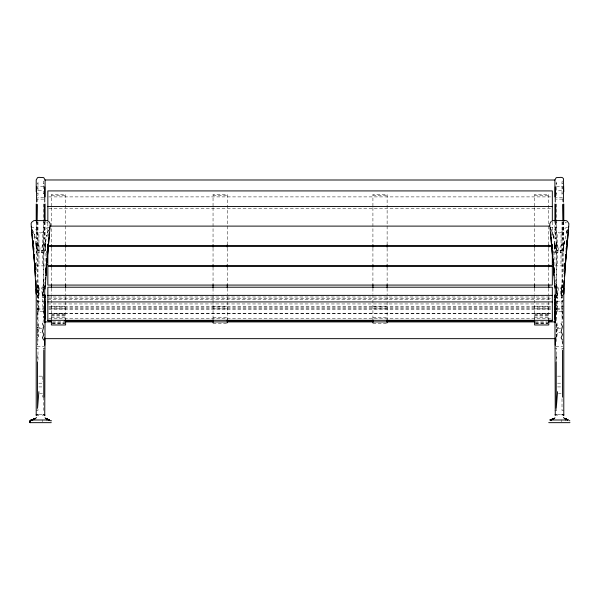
<?xml version="1.0" encoding="UTF-8"?>
<svg xmlns="http://www.w3.org/2000/svg" width="600" height="600" viewBox="0 0 600 600"><rect width="100%" height="100%" fill="white"/><g stroke="black" fill="none" stroke-linecap="round" stroke-linejoin="round"><path stroke-width="0.45" stroke-dasharray="3 2.25" d="M36.99 221.647L36.99 239.055L36.72 222.36M42.428 292.905L42.428 296.168L41.588 287.603M555.69 221.647L555.69 239.055L555.412 222.36M561.12 292.905L561.12 296.168L560.287 287.603M38.475 287.55L38.085 285.615L37.935 296.228L38.085 285.615L37.523 283.095M557.175 287.55L556.778 285.615L556.627 296.228L556.778 285.615L555.293 278.888M42.277 263.745L42.383 232.53L46.688 228L49.387 227.153M560.97 263.745L561.075 232.53L565.38 228L568.08 227.153M38.52 292.928L38.483 296.183L38.085 285.615L38.04 292.89M557.213 292.928L557.175 296.183L556.778 285.615L556.74 292.89M41.685 251.843L41.67 252.525L41.258 247.733M560.377 251.843L560.362 252.525L559.95 247.733M36.21 249.12L36.263 244.163L36.263 248.355L35.888 242.542L36.293 248.993L36.21 244.83L33.203 230.978M554.903 249.12L554.955 244.163L554.955 248.355L554.588 242.542L554.985 248.993L554.903 244.83L553.17 235.365L553.658 237.728L551.303 229.575M44.67 245.31L45.105 239.347M563.362 245.31L563.805 239.347M43.477 288.728L42.428 302.212L43.665 314.31M562.455 285.127L561.12 302.212L562.455 315.248L561.743 322.567M556.537 341.498L557.572 328.972L556.327 316.163M40.035 247.733L39.638 252.525L39.623 251.843M558.727 247.733L558.33 252.525L558.315 251.843M39.697 287.603L38.88 296.168L38.88 292.905M558.398 287.603L557.572 296.168L557.572 292.905M43.05 322.567L43.672 316.163M38.303 307.8L37.545 315.248L38.88 328.972L37.545 345.075L37.545 307.942M38.685 304.072L37.545 285.127M556.335 314.31L557.002 307.8M557.377 304.072L556.523 288.728M44.963 245.962L45.652 240.72M42.795 376.47L42.795 381.915M563.655 245.962L564.345 240.72M42.825 287.55L44.303 277.245M561.525 287.55L562.995 277.245M42.428 397.103L42.727 395.325M44.235 282.397L43.32 287.55L44.235 283.305M562.47 284.97L562.013 287.55L562.567 285M37.987 183.053L37.545 183.825M43.32 193.71L43.44 193.267M37.987 324.915L37.545 325.688M556.68 183.053L555.795 183.945M556.56 195.487L556.68 181.725L555.795 180.833M562.013 193.71L562.455 192.945M556.68 324.915L555.795 325.8M556.56 337.35L556.56 323.138M556.463 303.63L557.572 299.587L556.237 295.882L557.572 289.058L556.237 285.24M36.21 253.065L36.57 250.103M554.903 253.065L555.263 250.103M47.422 232.785L48.262 230.272M566.115 232.785L566.955 230.272M41.992 246.907L43.763 241.77M48.472 229.995L46.725 235.882L46.83 235.365L45.098 244.83L45.082 250.8L45.037 245.715L45.825 240.487L45.045 248.355L45.045 244.163L45.098 249.12M560.692 246.907L562.463 241.77M566.873 230.835L563.79 244.83L563.775 250.8L563.73 245.715L564.518 240.487L563.737 248.355L563.737 244.163L563.79 249.12M38.543 307.942L37.545 309.968L38.88 311.16L43.763 311.4M557.235 307.942L556.237 309.968L557.572 311.16L562.455 311.4M37.545 195.817L37.987 195.045L37.987 181.725L37.545 180.953M36.57 251.858C38.468 249.502 42.84 249.502 44.737 251.858L45.098 253.065M37.545 337.673L37.987 336.907L37.987 323.58L37.545 322.815M562.455 180.953L562.013 181.725L562.013 195.045L562.455 195.817M555.263 251.858C557.16 249.502 561.533 249.502 563.43 251.858L563.79 253.065M42.428 250.298L43.763 249.218M561.12 250.298L562.455 249.218M42.428 245.58L43.763 244.575M561.12 245.58L562.455 244.575M37.545 311.888L38.88 311.16L38.88 307.267M556.237 311.888L557.572 311.16L557.572 307.267M46.425 420.877L47.58 420.435M565.118 420.877L566.273 420.435M556.237 297.495L557.572 297.075L556.553 297.315M43.763 197.505L37.545 197.505M562.455 197.505L556.237 197.505M44.205 180.833L43.32 181.725L43.44 195.487M43.763 199.132L37.545 199.132M562.455 199.132L556.237 199.132M42.383 232.53L40.612 232.965L38.895 232.515L34.612 228.075L31.92 227.153M561.075 232.53L559.312 232.965L557.588 232.515L553.312 228.075L551.287 227.385M43.56 186.382L37.748 186.382L37.748 190.38L43.56 190.38M556.44 186.382L562.252 186.382L562.252 190.38L556.44 190.38M51.398 195.765L65.61 195.765M213.045 195.765L227.257 195.765M372.915 195.765L387.127 195.765M534.562 195.765L548.775 195.765M48.832 196.897L551.145 196.897M48.78 208.56L551.393 208.56M36.21 252.27L45.098 252.27M554.903 252.27L563.79 252.27M36.21 265.882L45.098 265.882M554.903 265.882L563.79 265.882M47.843 297L551.393 297M48.78 298.65L552.33 298.65M47.843 299.775L551.393 299.775M36.21 300.697L37.987 300.697L37.987 303.735M563.79 300.697L562.013 300.697L562.013 318.173L563.79 318.173M37.102 301.2L43.32 301.2M556.68 301.2L562.898 301.2M47.843 303.96L551.393 303.96M562.013 306.142L563.79 306.142M51.398 306.21L65.61 306.21M213.045 306.21L227.257 306.21M372.915 306.21L387.127 306.21M534.562 306.21L548.775 306.21M48.78 306.743L551.393 306.743M48.78 307.155L552.33 307.155M37.102 308.603L43.32 308.603M48.78 308.58L551.393 308.58M556.68 308.603L562.898 308.603M51.398 308.873L65.61 308.88M213.045 308.873L227.257 308.88M372.915 308.88L387.127 308.873M534.562 308.873L548.775 308.88M37.102 309.668L43.32 309.668M48.78 309.623L552.33 309.623M556.68 309.668L562.898 309.668M48.78 313.373L551.393 313.373M51.398 313.462L65.61 313.462M534.562 313.462L548.775 313.462M48.78 313.665L551.393 313.665M51.398 314.317L65.61 314.317M534.562 314.317L548.775 314.317M51.398 315.075L65.61 315.075M534.562 315.075L548.775 315.075M51.398 315.93L65.61 315.93M534.562 315.93L548.775 315.93M51.398 317.513L65.61 317.513M213.045 317.513L227.257 317.513M372.915 317.513L387.127 317.513M534.562 317.513L548.775 317.513M48.78 318.368L552.33 318.368M52.582 321.915L63.825 321.915M535.215 321.915L547.403 321.915M52.29 322.793L65.61 322.793M535.455 322.793L548.775 322.793M52.29 323.347L64.725 323.347M535.455 323.347L547.89 323.347M52.29 323.43L64.725 323.43M213.045 323.43L227.257 323.43M372.915 323.43L387.127 323.43M535.455 323.43L547.89 323.43M37.102 327.525L42.428 327.525M555.795 327.525L561.12 327.525M41.902 328.245L37.748 328.245L37.748 332.243L41.07 332.243M560.595 328.245L556.44 328.245L556.44 332.243L560.595 332.243M37.102 346.725L44.205 346.725M555.795 346.725L562.898 346.725M36.21 348.233L37.987 348.233L37.987 361.77M45.098 348.233L43.32 348.233L43.32 349.62M554.903 348.233L556.68 348.233L556.68 361.77M563.79 348.233L562.013 348.233L562.013 349.62M38.88 376.155L42.428 376.155M557.572 376.155L561.12 376.155M38.88 383.19L42.428 383.19M557.572 383.19L561.12 383.19M38.88 386.925L42.428 386.925M557.572 386.925L561.12 386.925M39.765 393.615L42.428 393.615M558.457 393.615L561.12 393.615M36.21 410.438L37.987 410.438L37.987 408.623M554.903 410.438L556.68 410.438L556.68 408.623M563.79 410.438L562.013 410.438L562.013 397.155M38.88 414.675L42.428 414.675M557.572 414.675L561.12 414.675M37.102 415.658L38.873 415.658M42.428 415.658L43.447 415.658M556.553 415.658L557.572 415.658M43.447 297.315L42.428 297.075L43.763 297.495M44.205 183.945L43.32 183.053M555.795 334.688L556.68 335.572M556.237 244.575L557.572 245.58M37.545 244.575L38.88 245.58M556.237 249.218L557.572 250.298M37.545 249.218L38.88 250.298M562.455 183.825L562.013 183.053M37.545 192.945L37.987 193.71M37.545 334.808L37.987 335.572M551.235 229.163L552.097 231.248M557.002 246.66L555.713 243.368L556.02 248.805M38.31 246.66L37.02 243.368L37.328 248.805M37.545 285.24L38.88 289.058L37.545 295.882L38.88 299.587L37.545 304.44L37.545 221.692M556.237 241.77L558.007 246.907M37.537 241.77L39.307 246.907M556.56 193.267L556.68 193.71M554.55 275.528L555.105 278.048M555.705 283.118L556.68 287.55L555.765 282.397M37.402 284.895L37.987 287.55L37.53 284.97M562.088 340.605L562.455 345.075L562.455 340.418M562.028 295.178L562.065 296.228L561.803 286.98L561.518 296.183L561.803 286.98L561.96 292.89M43.335 295.178L43.373 296.228L43.102 286.98L42.825 296.183L43.102 286.98L43.26 292.89M563.317 221.782L563.01 239.055L563.01 221.647M44.625 221.782L44.31 239.055L44.31 221.647M557.7 263.745L557.588 232.515M39 263.745L38.895 232.515M563.79 221.632L563.79 271.642M563.43 250.103L563.43 251.858M562.455 198.653L562.455 203.265M562.455 221.692L562.455 322.702M562.013 221.903L562.013 286.62M561.345 419.993L561.345 421.763M556.68 203.978L556.68 286.62M556.68 300.697L556.68 303.735M556.68 306.765L556.68 318.173M556.237 221.692L556.237 285.127M556.237 323.632L556.237 337.62M556.237 355.395L556.237 361.733M554.903 220.178L554.903 266.625M552.33 221.903L552.33 236.933M548.775 244.808L548.775 194.325L534.562 194.325L534.562 207.517M548.775 248.22L548.775 264.202M548.775 267.345L548.775 284.632M548.775 288.36L548.775 294.877M548.775 296.618L548.775 320.55M534.562 207.66L534.562 244.808M534.562 248.22L534.562 264.202M534.562 267.345L534.562 284.632M534.562 288.36L534.562 293.947M534.562 294.803L534.562 318.968M387.127 244.808L387.127 194.325L372.915 194.325L372.915 207.517M387.127 248.22L387.127 264.202M387.127 267.345L387.127 284.632M387.127 288.36L387.127 294.877M387.127 296.618L387.127 320.55M372.915 207.66L372.915 244.808M372.915 248.22L372.915 264.202M372.915 267.345L372.915 284.632M372.915 288.36L372.915 293.947M372.915 294.803L372.915 318.968M227.257 244.808L227.257 194.325L213.045 194.325L213.045 207.517M227.257 248.22L227.257 264.202M227.257 267.345L227.257 284.632M227.257 288.36L227.257 294.877M227.257 296.618L227.257 320.55M213.045 207.66L213.045 244.808M213.045 248.22L213.045 264.202M213.045 267.345L213.045 284.632M213.045 288.36L213.045 293.947M213.045 294.803L213.045 318.968M65.61 244.808L65.61 194.325L51.398 194.325L51.398 207.517M65.61 248.22L65.61 264.202M65.61 267.345L65.61 284.632M65.61 288.36L65.61 294.877M65.61 296.618L65.61 320.55M51.398 207.66L51.398 244.808M51.398 248.22L51.398 264.202M51.398 267.345L51.398 284.632M51.398 288.36L51.398 293.947M51.398 294.803L51.398 318.968M47.843 223.058L47.843 237.833M45.098 221.632L45.098 266.625M44.737 250.103L44.737 251.858M43.763 221.692L43.763 285.127M43.32 203.978L43.32 286.62M43.32 300.697L43.32 318.173M43.32 397.155L43.32 410.438M42.652 419.993L42.652 421.763M37.987 221.903L37.987 286.62M37.987 306.765L37.987 318.173M37.545 198.653L37.545 203.265M37.545 355.395L37.545 361.733M36.21 220.178L36.21 271.642M36.45 245.647L36.375 249.263L36.015 242.775L36.45 245.647M555.143 245.647L555.067 249.263L554.707 242.775L555.143 245.647M37.86 297.315L38.88 297.075L37.86 297.315M562.148 297.315L561.12 297.075L562.148 297.315M553.56 235.89L552.93 234.045L553.822 237.952L553.56 235.89M34.867 235.89L34.23 234.045L35.13 237.952L34.867 235.89"/><path stroke-width="0.9" d="M36.99 220.733L36.99 204.24L36.705 221.438M50.198 226.29L50.205 223.702L48.69 221.265M555.69 220.733L555.69 204.24L555.398 221.438M563.752 294.345L563.79 288.142M564.93 268.718L565.088 262.822M47.07 256.89L47.227 250.875L47.1 252.72M563.752 293.655L564.675 275.692M33.285 240.862L33.255 244.005L32.888 240.435M36.21 415.658L36.21 280.733M45.098 289.043L45.983 275.692M46.523 260.985L46.65 259.147M46.5 265.155L46.943 258.728M565.477 257.31L565.665 254.558M564.885 268.695L565.32 263.317M565.515 260.565L565.89 255.06L565.537 258.51M45.907 269.355L46.043 267.593M564.278 273.765L564.405 272.002M564.87 265.83L565.065 263.19L565.065 266.993M47.197 255.06L48.015 244.53L47.678 247.252M566.092 252.428L566.505 247.163M38.88 391.665L37.545 408.397L37.545 362.115M557.572 391.665L556.237 408.397L556.237 362.115M45.877 273.038L46.373 266.993L45.915 271.26M564.293 276.495L564.645 272.175M47.168 222.795L47.213 222.353M565.868 222.795L565.905 222.353M566.737 240.6L566.707 244.53L567.638 235.335L567.338 237.09M49.537 232.56L46.867 262.665L49.98 227.843M568.23 232.56L565.567 262.665L568.898 223.702L567.382 221.265L566.13 220.59L552.562 220.59M48.945 235.335L49.193 232.77M567.893 232.77L568.222 229.35L567.938 230.933M48.293 241.77L48.668 238.095M46.485 261.96L46.845 258.51M564.33 273.817L564.518 272.108M566.145 249.067L566.37 247.252M49.53 229.35L49.815 227.07L49.425 227.805M45.293 279.142L45.525 277.358M51.27 422.655L30.037 422.655L30.112 420.435L30.892 419.993M554.895 196.897L554.903 179.97L556.237 177.637L561.12 177.345L562.455 177.637L563.43 178.613L563.79 191.715M568.38 227.498L568.785 226.77L568.507 227.07M30 420.877L30.128 422.655L30 420.877C30.983 419.145 33.892 420.548 35.025 418.575L31.77 419.993L35.182 418.395M35.362 418.71L36.473 417.405M551.332 221.19L549.803 223.695L549.803 226.29M554.903 313.718L555.472 313.14L554.903 312.915L555.472 313.5L554.903 313.718L555.472 313.718M553.732 418.957L554.94 417.757M36.773 414.675L36.21 414.66M555.263 415.545L554.903 300.465L555.472 300.457M34.987 418.612L32.093 419.978L34.515 419.04M32.01 419.985L35.655 418.425M549.585 419.993L554.347 418.425M553.207 419.04L550.702 419.985M31.867 419.985L34.748 418.92M550.56 419.985L554.168 418.65M36.322 414.81L36.803 414.66M555.015 414.81L555.263 414.675M44.947 415.222L44.115 414.87M563.64 415.222L562.808 414.87M44.527 311.603L45.098 311.595M44.527 313.545L45.098 313.538M44.527 303.54L45.098 303.532M44.527 304.08L45.098 304.072M554.903 302.535L555.472 302.535M44.527 305.82L45.098 305.812M554.903 303.27L555.472 303.27M44.527 310.23L45.098 310.23M44.527 295.8L45.098 295.8L45.098 294.968L44.527 294.968M44.527 296.82L45.098 296.812M555.472 294.87L554.903 294.877L554.903 300.278L555.472 300.278M554.903 306.697L555.472 306.69M554.903 307.567L555.472 307.56M44.527 314.205L45.098 314.197M554.903 311.513L555.472 311.513M554.903 312.915L555.472 312.915M44.527 316.41L45.098 316.403M44.527 317.243L45.098 317.243M554.903 314.737L555.472 314.73M554.903 315.007L555.472 315M554.903 315.21L555.472 315.202M44.527 318.923L45.098 318.915M554.903 317.865L555.472 317.933M554.903 311.918L555.472 311.918M44.527 315.038L45.098 315.038M44.527 315.772L45.098 315.765M554.903 314.895L555.472 314.895M44.527 295.522L45.098 295.522M44.527 297.21L45.098 297.21M554.903 296.775L555.472 296.775M554.903 303.795L555.472 303.795M554.903 311.82L555.472 311.82M44.527 313.942L45.098 313.942M554.903 313.14L555.472 313.14M554.903 314.295L555.472 314.295M44.527 316.147L45.098 316.147M554.903 315.487L555.472 315.487M36.21 191.715L36.21 179.97L37.545 177.637L38.88 177.345L43.763 177.637L45.098 179.97L554.895 180.023M47.843 206.468L552.33 206.468M47.445 220.635L33.87 220.59L31.628 222.292L31.102 223.695L34.432 262.665L31.77 232.56M49.718 226.11L549.525 226.11M552.33 245.67L47.843 245.67L47.843 243.998M552.33 246.315L47.843 246.315L47.843 265.455L552.33 265.455L552.33 250.702M47.843 295.373L552.33 295.373M554.903 295.725L555.472 295.725M554.903 296.993L555.472 296.993M554.903 299.663L555.472 299.663M47.843 301.92L552.33 301.92M44.527 302.452L45.098 302.452M44.527 303.105L45.098 303.097M44.527 303.975L45.098 303.975M554.903 304.125L555.472 304.125M44.527 305.377L45.098 305.377M554.903 306.038L555.472 306.038M44.527 307.013L45.098 307.013M44.527 307.447L45.098 307.447M554.903 307.215L555.472 307.215M554.903 309.57L555.472 309.57M44.527 309.862L45.098 309.855M554.903 312.045L555.472 312.045M47.843 320.31L552.33 320.31M51.593 320.978L47.843 320.978L47.843 287.22L552.33 287.22L552.33 320.978L548.588 320.978M64.695 320.978L213.51 320.978M227.55 320.978L373.56 320.978M386.662 320.978L534.548 320.978M45.082 321.915L51.645 321.915M64.762 321.915L535.215 321.915M548.34 321.915L554.895 321.915M45.082 338.655L554.895 338.655M44.505 414.66L44.737 414.675M563.197 414.66L563.79 414.66M37.41 414.675L38.22 414.675M43.088 414.675L43.898 414.675M556.102 414.675L556.912 414.675M561.78 414.675L562.59 414.675M32.258 419.993L49.05 419.993M550.95 419.993L567.743 419.993M50.745 420.877L51.3 420.877L50.82 420.435M569.82 420.877L569.513 420.435M548.73 422.655L569.963 422.655M44.527 295.245L45.098 295.245M44.527 296.28L45.098 296.28M554.903 300.96L555.472 300.96M44.527 301.538L45.098 301.538M554.903 303.03L555.472 303.03M554.903 307.785L555.472 307.793M44.527 308.138L45.098 308.138M554.903 313.575L555.472 313.582M554.903 313.785L555.472 313.793M44.527 313.028L45.098 313.028M554.903 303.99L555.472 303.99M44.527 310.89L45.098 310.89M554.903 313.493L555.472 313.5M44.527 314.7L45.098 314.7M554.903 316.515L555.472 316.515M554.903 317.1L555.472 317.1M554.903 317.265L555.472 317.272M554.903 308.235L555.472 308.243M554.903 312.638L555.472 312.638M44.527 312.697L45.098 312.697M44.527 314.55L45.098 314.55M554.903 317.175L555.472 317.183M554.903 317.423L555.472 317.43M554.903 318.09L555.472 318.09M44.527 318.225L45.098 318.225M44.527 296.678L45.098 296.678M554.903 304.62L555.472 304.62M44.527 301.965L45.098 301.965M44.527 302.663L45.098 302.663M554.903 306.457L555.472 306.457M44.527 306.405L45.098 306.413M554.903 309.983L555.472 309.99M44.527 310.56L45.098 310.567M554.903 313.882L555.472 313.89M554.903 316.74L555.472 316.74M44.527 314.625L45.098 314.632M554.903 307.433L555.472 307.44M44.527 307.853L45.098 307.853M46.793 419.048L49.537 419.993M554.903 304.312L555.472 304.32M565.252 418.92L568.132 419.985M45.84 418.65L49.44 419.985M565.485 419.048L567.908 419.978L564.975 418.575L567.908 419.978L565.013 418.612M564.352 418.433L567.99 419.985L564.825 418.395M45.652 418.433L49.297 419.985M44.737 415.545L45.098 300.188M45.053 417.75L46.245 418.942M31.5 227.13L31.223 226.837L31.545 227.333M563.528 417.405L564.585 418.665M550.507 227.632L550.2 227.13L550.477 229.373M562.455 340.08L561.12 337.815L562.455 334.597L561.12 331.5L562.455 326.52L561.12 323.513M43.763 340.08L42.428 337.815L43.763 334.597L42.428 331.5L43.763 326.52L42.428 323.513M556.237 304.59L557.572 307.087M37.545 304.59L38.88 307.087M32.07 230.947L31.785 229.373L32.1 232.635M32.648 236.925L32.34 235.087L32.707 238.657M550.463 232.56L553.132 262.665L550.02 227.843M552.255 246.585L551.947 244.005L552.3 248.513M33.668 247.44L33.87 249.157M554.145 271.815L553.643 267.18L554.092 272.49M34.642 262.77L35.152 269.032M35.453 271.815L35.655 273.668M551.31 237.765L551.67 241.327M553.245 259.275L553.515 261.938M34.455 258.382L34.095 254.827L34.523 261M550.793 232.635L551.033 235.087M34.912 262.822L35.1 268.95M35.392 272.49L35.693 276.03M552.51 251.22L552.915 256.59M33.532 247.612L33.885 252.12M553.957 267.593L554.092 269.355M35.13 265.83L34.935 263.19L34.95 267.18M35.595 272.002L35.723 273.765M554.018 275.58L553.222 263.978L554.903 288.142M35.325 275.58L34.53 263.978L36.248 294.345M552.9 252.72L552.773 250.875L552.787 254.827M553.35 259.147L553.477 260.985M553.095 259.237L553.523 265.41M34.335 254.558L34.523 257.31M563.303 220.86L563.01 204.24L563.01 220.733M44.602 220.86L44.31 204.24L44.31 220.733M563.79 415.658L563.79 280.733M36.21 289.043L36.248 293.655M563.79 203.978L563.79 221.235M563.43 186.825L563.43 202.035M562.455 350.22L562.455 397.185M555.263 186.825L555.263 202.035M555.263 285.983L555.263 322.8M555.263 337.785L555.263 345.278M554.903 203.978L554.903 221.017M554.903 285.645L554.903 286.62M552.33 221.153L552.33 190.92L47.843 190.92L47.843 221.153M548.775 244.808L548.775 247.298M548.775 264.63L548.775 266.955M548.775 284.632L548.775 287.76M548.775 319.673L548.775 324.968L534.562 324.968L534.562 319.673M534.562 244.808L534.562 247.298M534.562 264.63L534.562 266.955M534.562 284.632L534.562 287.76M387.127 244.808L387.127 247.298M387.127 264.63L387.127 266.955M387.127 284.632L387.127 287.76M387.127 319.673L387.127 322.793M372.915 244.808L372.915 247.298M372.915 264.63L372.915 266.955M372.915 284.632L372.915 287.76M372.915 319.673L372.915 322.793M227.257 244.808L227.257 247.298M227.257 264.63L227.257 266.955M227.257 284.632L227.257 287.76M227.257 319.673L227.257 322.793M213.045 244.808L213.045 247.298M213.045 264.63L213.045 266.955M213.045 284.632L213.045 287.76M213.045 319.673L213.045 322.793M65.61 244.808L65.61 247.298M65.61 264.63L65.61 266.955M65.61 284.632L65.61 287.76M65.61 319.673L65.61 324.968L51.398 324.968L51.398 319.673M51.398 244.808L51.398 247.298M51.398 264.63L51.398 266.955M51.398 284.632L51.398 287.76M45.098 179.97L45.082 196.897M45.098 203.978L45.098 221.235M45.098 285.645L45.098 286.62M45.098 296.168L45.098 299.82M44.737 186.825L44.737 202.035M44.737 285.983L44.737 322.8M44.737 337.785L44.737 345.278M43.763 350.22L43.763 397.185M36.57 186.825L36.57 202.035M36.21 203.978L36.21 221.017M46.523 266.903L45.983 275.58L46.777 263.978L46.523 266.903M565.215 266.903L564.675 275.58L565.47 263.978L565.215 266.903M553.717 418.575L550.785 419.978L553.68 418.612M45.098 317.017L44.527 317.025L45.098 317.093M45.098 302.025L44.527 302.032L45.098 302.04M45.098 307.822L44.527 307.822L45.098 307.763M45.098 315.315L44.527 315.315L45.098 315.33M555.472 314.07L554.903 314.07L555.472 314.1M555.472 318.375L554.903 318.382L555.472 318.413M552.33 266.475L47.843 266.475L47.843 285.075L552.33 285.075L552.33 266.475M45.098 315.233L44.527 315.233L45.098 315.18M555.472 319.035L554.903 319.028L555.472 318.998M49.215 419.978L46.32 418.612L49.215 419.978"/></g></svg>
